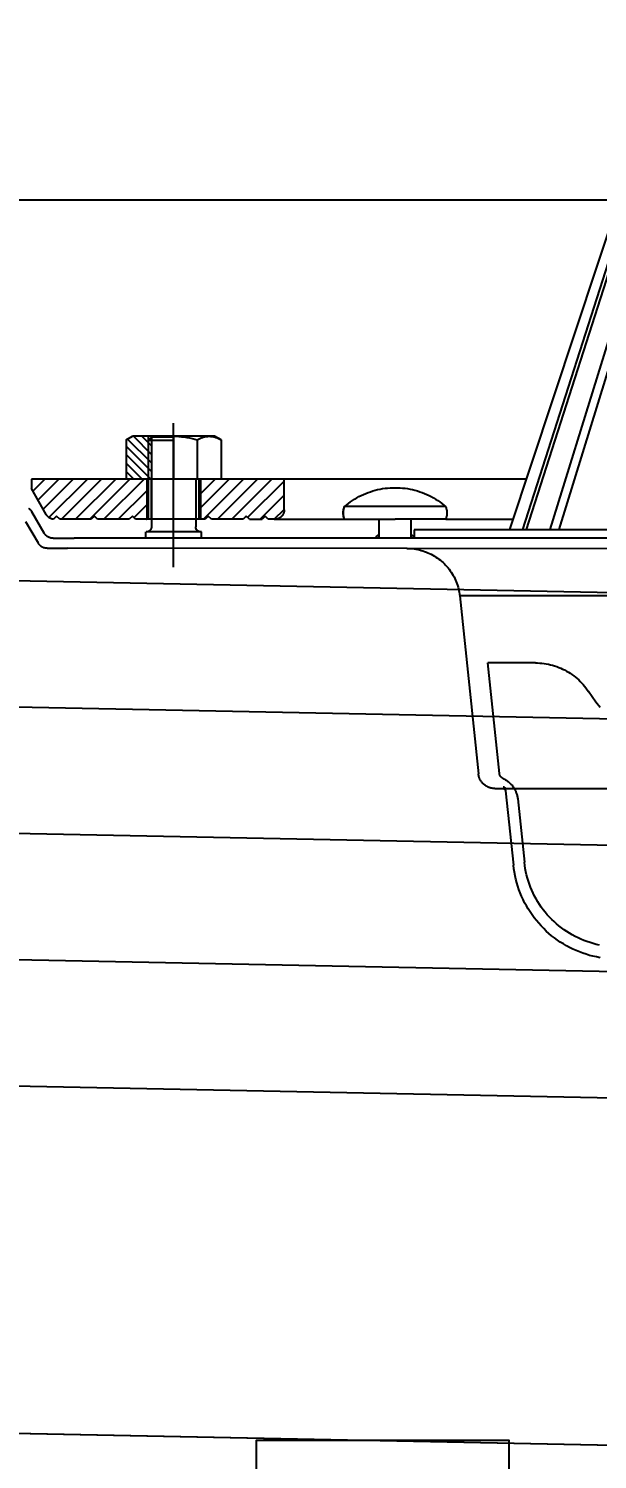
# Model space of a CAD drawing. Header units: centimetres. Extents: x 26569 to 160723, y -3143 to 14565.
# Drawn here: x 92656.48 to 92665.47, y -786.02 to -763.36 of the extents above; entities that cross this region are included whole.
import ezdxf

# ---------------------------------------------------------------- set-up
doc = ezdxf.new("R2010")
doc.units = ezdxf.units.CM
doc.header["$LTSCALE"] = 100
for name, color, linetype in [('A-ANNO-DIMS', 187, 'Continuous'), ('A-ELEV-01', 255, 'Continuous'), ('A-WALL-INSL', 249, 'Continuous'), ('A-WALL-SNWPNL', 200, 'Continuous'), ('K_TRAPEZ ÇATI', 114, 'Continuous'), ('M-PIPE', 235, 'Continuous'), ('S-STEL', 3, 'Continuous')]:
    doc.layers.add(name, color=color, linetype=linetype)
doc.styles.add('Fields_100', font='act_simplex.shx', dxfattribs={"width": 0.8, "height": 20})
doc.linetypes.add('BATTING', pattern='A,0.00254,-2.54,[134,ltypeshp.shx,S=2.54,R=0,X=-2.54,Y=0],-5.08,[134,ltypeshp.shx,S=2.54,R=180,X=2.54,Y=0],-2.54', length=10.16254)
doc.dimstyles.new('FIELDS_100', dxfattribs={"dimscale": 0, "dimtxt": 20, "dimasz": 5, "dimexe": 5, "dimexo": 5, "dimgap": 5, "dimtad": 0, "dimdec": 0, "dimzin": 0, "dimdsep": 46, "dimtxsty": 'Fields_100', "dimblk": 'DOT', "dimcen": 0.09, "dimclrt": 50, "dimadec": 0, "dimazin": 0, "dimtfac": 1, "dimtdec": 0, "dimtix": 1, "dimtofl": 0, "dimtmove": 1, "dimatfit": 3, "dimfxl": 5, "dimfxlon": 1, "dimtolj": 1, "dimtzin": 0, "dimarcsym": 0})

# ---------------------------------------------------------------- blocks, each defined once
blk = doc.blocks.new('SYPHONKES')
at = {"linetype": 'ByBlock', "lineweight": -2}
for points in [[(12.207, 13.416), (10.597, 18.631)], [(12.348, 13.413), (10.737, 18.631)], [(12.725, 13.413), (11.05, 18.631)], [(12.784, 13.413), (11.109, 18.631)], [(12.99, 13.415), (11.259, 18.634)], [(18.307, 12.818), (18.307, 15.097)], [(17.556, 14.833), (17.657, 14.891)], [(17.932, 14.833), (17.922, 14.839), (17.912, 14.845), (17.902, 14.85), (17.892, 14.856), (17.882, 14.861), (17.872, 14.865), (17.861, 14.869), (17.85, 14.873), (17.839, 14.877), (17.828, 14.88), (17.817, 14.882), (17.806, 14.885), (17.795, 14.887), (17.784, 14.888), (17.772, 14.889), (17.761, 14.89), (17.75, 14.891), (17.738, 14.891), (17.727, 14.89), (17.715, 14.889), (17.704, 14.888), (17.693, 14.887), (17.682, 14.885), (17.67, 14.882), (17.659, 14.88), (17.648, 14.877), (17.638, 14.873), (17.627, 14.869), (17.616, 14.865), (17.606, 14.861), (17.595, 14.856), (17.585, 14.85), (17.575, 14.845), (17.566, 14.839), (17.556, 14.833)], [(17.556, 14.833), (17.556, 14.211)], [(17.657, 14.891), (18.957, 14.891)], [(18.307, 14.891), (18.264, 14.89), (18.222, 14.888), (18.18, 14.884), (18.138, 14.879), (18.096, 14.873), (18.054, 14.865), (18.013, 14.855), (17.972, 14.845), (17.932, 14.833)], [(17.932, 14.833), (17.932, 14.211)], [(18.307, 14.876), (18.657, 14.876)], [(18.307, 14.876), (18.307, 14.211)], [(18.307, 14.826), (18.707, 14.826)], [(18.657, 14.873), (18.674, 14.891)], [(18.657, 14.891), (18.657, 13.456)], [(18.657, 14.604), (18.943, 14.891)], [(18.657, 14.739), (18.809, 14.891)], [(18.657, 14.876), (18.707, 14.826)], [(18.657, 14.469), (19.034, 14.846)], [(18.657, 14.334), (19.057, 14.735)], [(18.707, 14.891), (18.707, 13.576)], [(19.057, 14.833), (18.957, 14.891)], [(19.057, 14.833), (19.057, 14.211)], [(18.668, 14.211), (19.057, 14.6)], [(18.802, 14.211), (19.057, 14.466)], [(18.937, 14.211), (19.057, 14.331)], [(12.723, 14.211), (16.557, 14.211)], [(14.803, 14.076), (14.763, 14.075), (14.724, 14.074), (14.684, 14.071), (14.645, 14.066), (14.605, 14.061), (14.566, 14.054), (14.527, 14.045), (14.489, 14.036), (14.45, 14.025), (14.413, 14.013), (14.375, 14), (14.338, 13.985), (14.302, 13.969), (14.266, 13.952), (14.231, 13.934), (14.196, 13.915), (14.162, 13.894), (14.129, 13.873), (14.096, 13.85), (14.064, 13.826), (14.033, 13.801), (14.003, 13.776)], [(15.603, 13.776), (15.573, 13.801), (15.542, 13.826), (15.51, 13.85), (15.477, 13.873), (15.444, 13.894), (15.41, 13.915), (15.375, 13.934), (15.34, 13.952), (15.304, 13.969), (15.268, 13.985), (15.231, 14), (15.193, 14.013), (15.156, 14.025), (15.117, 14.036), (15.079, 14.045), (15.04, 14.054), (15.001, 14.061), (14.961, 14.066), (14.922, 14.071), (14.882, 14.074), (14.843, 14.075), (14.803, 14.076)], [(16.557, 13.726), (16.557, 14.211)], [(16.557, 14.211), (20.557, 14.211)], [(17.135, 13.603), (16.557, 14.182)], [(17.387, 13.576), (16.752, 14.211)], [(17.612, 13.576), (16.977, 14.211)], [(17.836, 13.576), (17.201, 14.211)], [(17.882, 13.755), (17.426, 14.211)], [(17.882, 13.979), (17.65, 14.211)], [(17.882, 14.204), (17.875, 14.211)], [(17.882, 14.211), (17.882, 13.576)], [(17.907, 14.211), (17.907, 13.576)], [(17.957, 14.211), (17.957, 13.456)], [(18.657, 13.576), (18.657, 14.211)], [(18.732, 14.211), (18.732, 13.576)], [(19.408, 13.576), (18.773, 14.211)], [(19.632, 13.576), (18.997, 14.211)], [(19.857, 13.576), (19.222, 14.211)], [(20.081, 13.576), (19.446, 14.211)], [(20.278, 13.604), (19.671, 14.211)], [(20.37, 13.736), (19.895, 14.211)], [(20.452, 13.879), (20.12, 14.211)], [(20.32, 13.651), (20.557, 14.061)], [(20.534, 14.021), (20.344, 14.211)], [(20.557, 14.211), (20.557, 14.061)], [(16.938, 13.576), (16.557, 13.957)], [(19.183, 13.576), (18.732, 14.027)], [(14.003, 13.776), (14, 13.767), (13.997, 13.759), (13.994, 13.75), (13.992, 13.742), (13.989, 13.733), (13.988, 13.724), (13.986, 13.716), (13.985, 13.707), (13.984, 13.698), (13.983, 13.689), (13.983, 13.68), (13.983, 13.671), (13.983, 13.662), (13.984, 13.653), (13.985, 13.644), (13.986, 13.636), (13.988, 13.627), (13.989, 13.618), (13.992, 13.609), (13.994, 13.601), (13.997, 13.592), (14, 13.584), (14.003, 13.576)], [(14.003, 13.776), (15.603, 13.776)], [(15.6, 13.576), (15.604, 13.584), (15.607, 13.592), (15.609, 13.601), (15.612, 13.609), (15.614, 13.618), (15.616, 13.627), (15.617, 13.636), (15.618, 13.644), (15.619, 13.653), (15.62, 13.662), (15.62, 13.671), (15.62, 13.68), (15.62, 13.689), (15.619, 13.698), (15.618, 13.707), (15.617, 13.716), (15.616, 13.724), (15.614, 13.733), (15.612, 13.742), (15.609, 13.75), (15.607, 13.759), (15.604, 13.767), (15.6, 13.776)], [(15.603, 13.576), (15.606, 13.584), (15.609, 13.592), (15.612, 13.601), (15.614, 13.609), (15.617, 13.618), (15.618, 13.627), (15.62, 13.636), (15.621, 13.644), (15.622, 13.653), (15.623, 13.662), (15.623, 13.671), (15.623, 13.68), (15.623, 13.689), (15.622, 13.698), (15.621, 13.707), (15.62, 13.716), (15.618, 13.724), (15.617, 13.733), (15.614, 13.742), (15.612, 13.75), (15.609, 13.759), (15.606, 13.767), (15.603, 13.776)], [(16.714, 13.576), (16.557, 13.733)], [(16.557, 13.726), (16.557, 13.72), (16.557, 13.715), (16.558, 13.71), (16.558, 13.705), (16.559, 13.7), (16.56, 13.695), (16.561, 13.69), (16.562, 13.685), (16.564, 13.68), (16.565, 13.675), (16.567, 13.671), (16.569, 13.666), (16.571, 13.661), (16.574, 13.657), (16.576, 13.652), (16.579, 13.648), (16.581, 13.643), (16.584, 13.639), (16.587, 13.635), (16.59, 13.631), (16.594, 13.627), (16.597, 13.623), (16.601, 13.62), (16.604, 13.616), (16.608, 13.613), (16.612, 13.609), (16.616, 13.606), (16.62, 13.603), (16.625, 13.6), (16.629, 13.597), (16.633, 13.595), (16.638, 13.592), (16.642, 13.59), (16.647, 13.588), (16.652, 13.586), (16.657, 13.584), (16.661, 13.583), (16.666, 13.581), (16.671, 13.58), (16.676, 13.579), (16.681, 13.578), (16.686, 13.577), (16.691, 13.576), (16.697, 13.576), (16.702, 13.576), (16.707, 13.576)], [(16.808, 13.576), (16.858, 13.626)], [(16.808, 13.576), (16.858, 13.626)], [(16.858, 13.626), (16.908, 13.576)], [(17.108, 13.576), (17.158, 13.626)], [(17.158, 13.626), (17.208, 13.576)], [(17.708, 13.576), (17.758, 13.626)], [(17.758, 13.626), (17.808, 13.576)], [(18.933, 13.601), (18.732, 13.803)], [(18.908, 13.576), (18.958, 13.626)], [(18.958, 13.626), (19.008, 13.576)], [(19.508, 13.576), (19.558, 13.626)], [(19.558, 13.626), (19.608, 13.576)], [(20.108, 13.576), (20.158, 13.626)], [(20.158, 13.626), (20.207, 13.576)], [(20.207, 13.576), (20.212, 13.577), (20.217, 13.578), (20.222, 13.579), (20.227, 13.58), (20.232, 13.582), (20.237, 13.583), (20.242, 13.585), (20.247, 13.587), (20.252, 13.589), (20.256, 13.591), (20.261, 13.593), (20.266, 13.596), (20.27, 13.599), (20.274, 13.601), (20.279, 13.604), (20.283, 13.608), (20.287, 13.611), (20.291, 13.614), (20.295, 13.618), (20.298, 13.622), (20.302, 13.625), (20.305, 13.629), (20.308, 13.633), (20.312, 13.637), (20.315, 13.642), (20.317, 13.646), (20.32, 13.651)], [(20.353, 13.356), (20.549, 13.696)], [(20.601, 13.75), (20.596, 13.747), (20.592, 13.744), (20.588, 13.74), (20.584, 13.737), (20.58, 13.733), (20.576, 13.73), (20.572, 13.726), (20.568, 13.722), (20.565, 13.718), (20.561, 13.714), (20.558, 13.709), (20.555, 13.705), (20.552, 13.7), (20.549, 13.696)], [(0.002, 13.41), (14.502, 13.41)], [(14, 13.576), (12.934, 13.576)], [(13.134, 13.41), (13.194, 13.41)], [(14.003, 13.576), (14.803, 13.576)], [(14.502, 13.41), (14.502, 13.276)], [(14.553, 13.576), (14.553, 13.276)], [(15.603, 13.576), (14.803, 13.576)], [(15.053, 13.276), (15.053, 13.576)], [(16.714, 13.576), (15.6, 13.576)], [(16.707, 13.576), (16.808, 13.576)], [(17.108, 13.576), (16.908, 13.576)], [(17.208, 13.576), (17.708, 13.576)], [(17.808, 13.576), (17.907, 13.576)], [(17.867, 13.276), (17.867, 13.376)], [(17.867, 13.376), (17.877, 13.376)], [(17.877, 13.376), (17.88, 13.376), (17.882, 13.376), (17.885, 13.376), (17.888, 13.376), (17.89, 13.377), (17.893, 13.377), (17.896, 13.378), (17.898, 13.379), (17.901, 13.379), (17.904, 13.38), (17.906, 13.381), (17.909, 13.382), (17.911, 13.383), (17.914, 13.385), (17.916, 13.386), (17.918, 13.387), (17.921, 13.389), (17.923, 13.39), (17.925, 13.392), (17.927, 13.394), (17.929, 13.395), (17.931, 13.397), (17.933, 13.399), (17.935, 13.401), (17.937, 13.403), (17.939, 13.405), (17.941, 13.407), (17.942, 13.409), (17.944, 13.412), (17.945, 13.414), (17.947, 13.416), (17.948, 13.419), (17.949, 13.421), (17.95, 13.424), (17.951, 13.426), (17.952, 13.429), (17.953, 13.431), (17.954, 13.434), (17.955, 13.437), (17.955, 13.439), (17.956, 13.442), (17.956, 13.445), (17.956, 13.447), (17.957, 13.45), (17.957, 13.453), (17.957, 13.456)], [(17.877, 13.376), (18.737, 13.376)], [(17.907, 13.576), (18.707, 13.576)], [(18.657, 13.456), (18.657, 13.453), (18.657, 13.45), (18.657, 13.447), (18.658, 13.445), (18.658, 13.442), (18.658, 13.439), (18.659, 13.437), (18.66, 13.434), (18.661, 13.431), (18.661, 13.429), (18.662, 13.426), (18.663, 13.424), (18.665, 13.421), (18.666, 13.419), (18.667, 13.416), (18.668, 13.414), (18.67, 13.412), (18.671, 13.409), (18.673, 13.407), (18.675, 13.405), (18.676, 13.403), (18.678, 13.401), (18.68, 13.399), (18.682, 13.397), (18.684, 13.395), (18.686, 13.394), (18.688, 13.392), (18.691, 13.39), (18.693, 13.389), (18.695, 13.387), (18.698, 13.386), (18.7, 13.385), (18.702, 13.383), (18.705, 13.382), (18.707, 13.381), (18.71, 13.38), (18.713, 13.379), (18.715, 13.379), (18.718, 13.378), (18.721, 13.377), (18.723, 13.377), (18.726, 13.376), (18.729, 13.376), (18.731, 13.376), (18.734, 13.376), (18.737, 13.376)], [(18.707, 13.576), (18.908, 13.576)], [(18.734, 13.576), (18.732, 13.578)], [(18.737, 13.376), (18.743, 13.376)], [(18.747, 13.276), (18.747, 13.376)], [(19.008, 13.576), (19.508, 13.576)], [(19.608, 13.576), (20.108, 13.576)], [(20.445, 13.196), (20.642, 13.536)], [(-20.214, 13.276), (19.882, 13.276)], [(0.002, 13.276), (14.502, 13.276)], [(14.553, 13.327), (14.551, 13.327), (14.55, 13.327), (14.548, 13.326), (14.546, 13.326), (14.544, 13.326), (14.543, 13.326), (14.541, 13.325), (14.539, 13.325), (14.538, 13.324), (14.536, 13.324), (14.534, 13.323), (14.533, 13.322), (14.531, 13.322), (14.53, 13.321), (14.528, 13.32), (14.526, 13.319), (14.525, 13.318), (14.524, 13.317), (14.522, 13.316), (14.521, 13.315), (14.519, 13.314), (14.518, 13.313), (14.517, 13.312), (14.516, 13.31), (14.515, 13.309), (14.513, 13.308), (14.512, 13.306), (14.511, 13.305), (14.51, 13.304), (14.509, 13.302), (14.508, 13.301), (14.508, 13.299), (14.507, 13.298), (14.506, 13.296), (14.505, 13.294), (14.505, 13.293), (14.504, 13.291), (14.504, 13.289), (14.503, 13.288), (14.503, 13.286), (14.503, 13.284), (14.502, 13.283), (14.502, 13.281), (14.502, 13.279), (14.502, 13.277), (14.502, 13.276)], [(15.104, 13.276), (15.104, 13.277), (15.104, 13.279), (15.104, 13.281), (15.104, 13.283), (15.103, 13.284), (15.103, 13.286), (15.103, 13.288), (15.102, 13.289), (15.102, 13.291), (15.101, 13.293), (15.1, 13.294), (15.1, 13.296), (15.099, 13.298), (15.098, 13.299), (15.097, 13.301), (15.097, 13.302), (15.096, 13.304), (15.095, 13.305), (15.094, 13.306), (15.093, 13.308), (15.091, 13.309), (15.09, 13.31), (15.089, 13.312), (15.088, 13.313), (15.087, 13.314), (15.085, 13.315), (15.084, 13.316), (15.082, 13.317), (15.081, 13.318), (15.08, 13.319), (15.078, 13.32), (15.076, 13.321), (15.075, 13.322), (15.073, 13.322), (15.072, 13.323), (15.07, 13.324), (15.068, 13.324), (15.067, 13.325), (15.065, 13.325), (15.063, 13.326), (15.062, 13.326), (15.06, 13.326), (15.058, 13.326), (15.056, 13.327), (15.055, 13.327), (15.053, 13.327)], [(20.214, 13.276), (19.882, 13.276)], [(20.214, 13.276), (20.22, 13.276), (20.225, 13.276), (20.231, 13.276), (20.236, 13.277), (20.241, 13.278), (20.247, 13.279), (20.252, 13.28), (20.257, 13.281), (20.262, 13.283), (20.267, 13.285), (20.273, 13.286), (20.278, 13.289), (20.282, 13.291), (20.287, 13.293), (20.292, 13.296), (20.297, 13.298), (20.301, 13.301), (20.306, 13.304), (20.31, 13.307), (20.314, 13.311), (20.319, 13.314), (20.323, 13.318), (20.327, 13.321), (20.33, 13.325), (20.334, 13.329), (20.338, 13.333), (20.341, 13.338), (20.344, 13.342), (20.347, 13.346), (20.35, 13.351), (20.353, 13.356)], [(20.307, 13.116), (20.312, 13.116), (20.318, 13.116), (20.323, 13.116), (20.328, 13.117), (20.334, 13.118), (20.339, 13.119), (20.344, 13.12), (20.35, 13.121), (20.355, 13.123), (20.36, 13.125), (20.365, 13.126), (20.37, 13.129), (20.375, 13.131), (20.38, 13.133), (20.384, 13.136), (20.389, 13.138), (20.394, 13.141), (20.398, 13.144), (20.403, 13.147), (20.407, 13.151), (20.411, 13.154), (20.415, 13.158), (20.419, 13.161), (20.423, 13.165), (20.426, 13.169), (20.43, 13.173), (20.433, 13.178), (20.437, 13.182), (20.44, 13.186), (20.443, 13.191), (20.445, 13.196)], [(14.612, 13.115), (-19.986, 13.116)], [(14.616, 13.115), (14.588, 13.115), (14.559, 13.113), (14.53, 13.111), (14.502, 13.108), (14.474, 13.103), (14.445, 13.098), (14.418, 13.092), (14.39, 13.084), (14.362, 13.076), (14.335, 13.067), (14.308, 13.057), (14.282, 13.046), (14.256, 13.034), (14.23, 13.021), (14.205, 13.008), (14.18, 12.993), (14.156, 12.978), (14.132, 12.962), (14.109, 12.945), (14.086, 12.927), (14.064, 12.909), (14.043, 12.89), (14.022, 12.87), (14.003, 12.849), (13.983, 12.828), (13.965, 12.806), (13.947, 12.784), (13.93, 12.76), (13.914, 12.737), (13.899, 12.713), (13.884, 12.688), (13.87, 12.663), (13.858, 12.637), (13.846, 12.611), (13.835, 12.584), (13.825, 12.558), (13.815, 12.53), (13.807, 12.503), (13.8, 12.475), (13.793, 12.447), (13.788, 12.419), (13.784, 12.391), (13.78, 12.362)], [(14.612, 13.115), (19.986, 13.116)], [(20.307, 13.116), (19.986, 13.116)], [(-13.776, 12.362), (13.78, 12.362)], [(13.78, 12.362), (13.484, 9.545)], [(12.582, 11.301), (12.548, 11.301), (12.514, 11.299), (12.479, 11.296), (12.445, 11.292), (12.412, 11.287), (12.378, 11.28), (12.345, 11.273), (12.312, 11.264), (12.279, 11.254), (12.246, 11.243), (12.214, 11.231), (12.183, 11.218), (12.152, 11.204), (12.121, 11.189), (12.091, 11.173), (12.061, 11.155), (12.033, 11.137), (12.004, 11.118), (11.977, 11.098), (11.95, 11.076), (11.924, 11.054), (11.898, 11.031), (11.874, 11.008), (11.85, 10.983), (11.827, 10.958), (11.805, 10.931), (11.784, 10.904), (11.764, 10.877), (11.745, 10.848)], [(12.582, 11.301), (13.336, 11.301)], [(13.152, 9.552), (13.336, 11.301)], [(11.56, 10.596), (11.625, 10.678), (11.686, 10.762), (11.745, 10.848)], [(13.095, 9.471), (13.098, 9.473), (13.101, 9.474), (13.104, 9.476), (13.107, 9.478), (13.11, 9.48), (13.112, 9.482), (13.115, 9.484), (13.118, 9.486), (13.12, 9.488), (13.123, 9.491), (13.125, 9.493), (13.128, 9.496), (13.13, 9.498), (13.132, 9.501), (13.134, 9.504), (13.136, 9.507), (13.138, 9.509), (13.14, 9.512), (13.141, 9.515), (13.143, 9.519), (13.144, 9.522), (13.146, 9.525), (13.147, 9.528), (13.148, 9.531), (13.149, 9.535), (13.15, 9.538), (13.151, 9.541), (13.152, 9.545), (13.152, 9.548), (13.152, 9.552)], [(13.225, 9.312), (13.234, 9.312), (13.243, 9.312), (13.252, 9.313), (13.261, 9.314), (13.269, 9.315), (13.278, 9.317), (13.287, 9.319), (13.295, 9.321), (13.304, 9.324), (13.312, 9.327), (13.321, 9.33), (13.329, 9.333), (13.337, 9.337), (13.345, 9.341), (13.353, 9.345), (13.36, 9.349), (13.368, 9.354), (13.375, 9.359), (13.382, 9.364), (13.389, 9.37), (13.396, 9.376), (13.403, 9.381), (13.409, 9.388), (13.415, 9.394), (13.421, 9.401), (13.427, 9.407), (13.432, 9.414), (13.438, 9.421), (13.443, 9.429), (13.447, 9.436), (13.452, 9.444), (13.456, 9.452), (13.46, 9.46), (13.464, 9.468), (13.467, 9.476), (13.47, 9.484), (13.473, 9.493), (13.476, 9.501), (13.478, 9.51), (13.48, 9.518), (13.482, 9.527), (13.483, 9.536), (13.484, 9.545)], [(13.225, 9.312), (-13.221, 9.312)], [(13.095, 9.471), (13.082, 9.465), (13.07, 9.459), (13.058, 9.452), (13.046, 9.445), (13.034, 9.437), (13.023, 9.429), (13.012, 9.421), (13.002, 9.412), (12.991, 9.403), (12.981, 9.393), (12.971, 9.383), (12.962, 9.373), (12.953, 9.363), (12.944, 9.352), (12.936, 9.341), (12.928, 9.33), (12.921, 9.318), (12.914, 9.306), (12.907, 9.294), (12.901, 9.282), (12.895, 9.269), (12.89, 9.256), (12.885, 9.243), (12.88, 9.23), (12.876, 9.217), (12.873, 9.204), (12.869, 9.19), (12.867, 9.177), (12.865, 9.163), (12.863, 9.149)], [(13.095, 9.337), (13.094, 9.337), (13.093, 9.337), (13.091, 9.337), (13.09, 9.336), (13.088, 9.336), (13.087, 9.336), (13.086, 9.336), (13.084, 9.335), (13.083, 9.335), (13.082, 9.334), (13.081, 9.334), (13.079, 9.333), (13.078, 9.333), (13.077, 9.332), (13.076, 9.332), (13.074, 9.331), (13.073, 9.33), (13.072, 9.329), (13.071, 9.329), (13.07, 9.328), (13.069, 9.327), (13.068, 9.326), (13.067, 9.325), (13.066, 9.324), (13.065, 9.323), (13.064, 9.322), (13.063, 9.321), (13.063, 9.32), (13.062, 9.319), (13.061, 9.318), (13.06, 9.316), (13.06, 9.315), (13.059, 9.314), (13.059, 9.313), (13.058, 9.311), (13.058, 9.31), (13.057, 9.309), (13.057, 9.308), (13.056, 9.306), (13.056, 9.305), (13.056, 9.304), (13.056, 9.302), (13.055, 9.301)], [(13.095, 9.312), (13.094, 9.312), (13.093, 9.312), (13.091, 9.311), (13.09, 9.311), (13.088, 9.311), (13.087, 9.311), (13.086, 9.31), (13.084, 9.31), (13.083, 9.31), (13.082, 9.309), (13.081, 9.309), (13.079, 9.308), (13.078, 9.308), (13.077, 9.307), (13.076, 9.306), (13.074, 9.306), (13.073, 9.305), (13.072, 9.304), (13.071, 9.303), (13.07, 9.303), (13.069, 9.302), (13.068, 9.301), (13.067, 9.3), (13.066, 9.299), (13.065, 9.298), (13.064, 9.297), (13.063, 9.296), (13.063, 9.295), (13.062, 9.294), (13.061, 9.292), (13.06, 9.291), (13.06, 9.29), (13.059, 9.289), (13.059, 9.288), (13.058, 9.286), (13.058, 9.285), (13.057, 9.284), (13.057, 9.282), (13.056, 9.281), (13.056, 9.28), (13.056, 9.278), (13.056, 9.277), (13.055, 9.276)], [(12.863, 9.149), (12.757, 8.145)], [(13.055, 9.276), (12.931, 8.097)], [(11.57, 6.833), (11.62, 6.844), (11.67, 6.857), (11.719, 6.871), (11.767, 6.888), (11.815, 6.906), (11.862, 6.925), (11.909, 6.946), (11.955, 6.969), (12, 6.993), (12.044, 7.019), (12.087, 7.046), (12.129, 7.075), (12.171, 7.105), (12.211, 7.137), (12.25, 7.17), (12.288, 7.204), (12.325, 7.239), (12.361, 7.276), (12.395, 7.314), (12.428, 7.353), (12.46, 7.393), (12.49, 7.435), (12.519, 7.477), (12.546, 7.52), (12.572, 7.564), (12.596, 7.609), (12.619, 7.655), (12.64, 7.701), (12.66, 7.749), (12.678, 7.796), (12.694, 7.845), (12.709, 7.894), (12.722, 7.943), (12.734, 7.993), (12.743, 8.043), (12.751, 8.094), (12.757, 8.145)], [(11.561, 6.633), (11.616, 6.644), (11.672, 6.656), (11.726, 6.67), (11.781, 6.686), (11.834, 6.705), (11.887, 6.724), (11.94, 6.746), (11.991, 6.769), (12.042, 6.795), (12.092, 6.821), (12.141, 6.85), (12.189, 6.88), (12.236, 6.912), (12.281, 6.945), (12.326, 6.98), (12.369, 7.017), (12.412, 7.055), (12.452, 7.094), (12.492, 7.135), (12.53, 7.177), (12.566, 7.22), (12.601, 7.265), (12.635, 7.31), (12.667, 7.357), (12.697, 7.405), (12.726, 7.454), (12.753, 7.504), (12.778, 7.554), (12.802, 7.606), (12.823, 7.658), (12.843, 7.711), (12.862, 7.765), (12.878, 7.819), (12.892, 7.874), (12.905, 7.929), (12.916, 7.985), (12.924, 8.041), (12.931, 8.097)]]:
    blk.add_lwpolyline(points, dxfattribs=at)
blk = doc.blocks.new('A$Ccc9a2781')
at = {"xscale": 10, "yscale": 10, "zscale": 10}
blk.add_blockref('SYPHONKES', (747.5, 1045.77, -5331.08), dxfattribs=at)
blk = doc.blocks.new('_Dot')
at = {"color": 0, "linetype": 'ByBlock', "lineweight": -2}
blk.add_line((-0.5, 0), (-1, 0), dxfattribs=at)
at = {"color": 0, "linetype": 'ByBlock', "const_width": 0.5}
blk.add_lwpolyline([(-0.25, 0, 1), (0.25, 0, 1)], format="xyb", close=True, dxfattribs=at)
blk = doc.blocks.new('*D909')
at = {"layer": 'A-ANNO-DIMS', "color": 0, "lineweight": -2, "transparency": 16777216}
for p, q in [((92572.076, -742.995), (92572.076, -732.995)), ((92864.611, -742.995), (92864.611, -732.995)), ((92577.076, -737.995), (92692.772, -737.995)), ((92859.611, -737.995), (92743.915, -737.995))]:
    blk.add_line(p, q, dxfattribs=at)
at = {"layer": 'DEFPOINTS', "color": 0, "transparency": 16777216}
for p in [(92864.611, -737.995), (92572.076, -776.42), (92864.611, -782.271)]:
    blk.add_point(p, dxfattribs=at)
at = {"layer": 'A-ANNO-DIMS', "color": 0, "lineweight": -2, "transparency": 16777216, "xscale": 5, "yscale": 5, "zscale": 5, "rotation": 180}
blk.add_blockref('_Dot', (92572.076, -737.995), dxfattribs=at)
at = {"layer": 'A-ANNO-DIMS', "color": 0, "lineweight": -2, "transparency": 16777216, "xscale": 5, "yscale": 5, "zscale": 5}
blk.add_blockref('_Dot', (92864.611, -737.995), dxfattribs=at)
at = {"layer": 'A-ANNO-DIMS', "color": 50, "transparency": 16777216, "insert": (92718.343, -737.995), "char_height": 20, "attachment_point": 5, "style": 'Fields_100'}
blk.add_mtext('\\A1;293', dxfattribs=at)
blk = doc.blocks.new('*D910')
at = {"layer": 'A-ANNO-DIMS', "color": 0, "lineweight": -2, "transparency": 16777216}
for p, q in [((92572.076, -771.078), (92572.076, -761.078)), ((92677.076, -770.397), (92677.076, -761.078)), ((92577.076, -766.078), (92600.528, -766.078)), ((92672.076, -766.078), (92648.623, -766.078))]:
    blk.add_line(p, q, dxfattribs=at)
at = {"layer": 'DEFPOINTS', "color": 0, "transparency": 16777216}
for p in [(92677.076, -766.078), (92677.076, -775.397), (92572.076, -776.42)]:
    blk.add_point(p, dxfattribs=at)
at = {"layer": 'A-ANNO-DIMS', "color": 0, "lineweight": -2, "transparency": 16777216, "xscale": 5, "yscale": 5, "zscale": 5, "rotation": 180}
blk.add_blockref('_Dot', (92572.076, -766.078), dxfattribs=at)
at = {"layer": 'A-ANNO-DIMS', "color": 0, "lineweight": -2, "transparency": 16777216, "xscale": 5, "yscale": 5, "zscale": 5}
blk.add_blockref('_Dot', (92677.076, -766.078), dxfattribs=at)
at = {"layer": 'A-ANNO-DIMS', "color": 50, "transparency": 16777216, "insert": (92624.576, -766.078), "char_height": 20, "attachment_point": 5, "style": 'Fields_100'}
blk.add_mtext('\\A1;105', dxfattribs=at)
blk = doc.blocks.new('*D914')
at = {"layer": 'A-ANNO-DIMS', "color": 0, "lineweight": -2}
for p, q in [((92533.996, -778.602), (92523.996, -778.602)), ((92528.996, -783.602), (92528.996, -1203.232)), ((92528.996, -1674.006), (92528.996, -1254.375)), ((92533.996, -1679.006), (92523.996, -1679.006))]:
    blk.add_line(p, q, dxfattribs=at)
at = {"layer": 'DEFPOINTS', "color": 0}
for p in [(92672.985, -778.602), (92528.996, -1679.006), (92672.985, -1679.006)]:
    blk.add_point(p, dxfattribs=at)
at = {"layer": 'A-ANNO-DIMS', "color": 0, "lineweight": -2, "xscale": 5, "yscale": 5, "zscale": 5}
for p, rotation in [((92528.996, -778.602), 90), ((92528.996, -1679.006), 270)]:
    blk.add_blockref('_Dot', p, dxfattribs=dict(at, rotation=rotation))
at = {"layer": 'A-ANNO-DIMS', "color": 50, "insert": (92528.996, -1228.804), "char_height": 20, "attachment_point": 5, "rotation": 90, "style": 'Fields_100'}
blk.add_mtext('\\A1;900', dxfattribs=at)

msp = doc.modelspace()

# ---------------------------------------------------------------- linework, layer by layer
at = {"layer": 'A-ELEV-01'}
msp.add_lwpolyline([(92578.716, -784.054), (92677.076, -786.021)], dxfattribs=at)
at = {"layer": 'A-WALL-INSL'}
for points in [[(92572.076, -770.419), (92677.076, -772.519)], [(92572.076, -774.419), (92677.076, -776.519)]]:
    msp.add_lwpolyline(points, dxfattribs=at)
at = {"layer": 'A-WALL-INSL', "linetype": 'BATTING', "ltscale": 0.002}
for points in [[(92572.076, -772.419), (92677.116, -774.52)], [(92572.076, -776.42), (92677.115, -778.521)]]:
    msp.add_lwpolyline(points, dxfattribs=at)
at = {"layer": 'A-WALL-SNWPNL', "ltscale": 100}
msp.add_lwpolyline([(92572.076, -778.42), (92677.075, -780.52)], dxfattribs=at)
at = {"layer": 'K_TRAPEZ ÇATI', "ltscale": 100}
msp.add_lwpolyline([(92572.076, -783.921), (92677.075, -786.021)], dxfattribs=at)
at = {"layer": 'S-STEL'}
msp.add_lwpolyline([(92660.076, -795.721), (92664.076, -795.721), (92664.076, -785.721), (92660.076, -785.721)], close=True, dxfattribs=at)

# ---------------------------------------------------------------- block references
at = {"layer": 'M-PIPE', "lineweight": 35, "xscale": -0.1, "yscale": 0.1, "zscale": 0.1}
msp.add_blockref('A$Ccc9a2781', (92751.826, -889.286, 533.108), dxfattribs=at)

# ---------------------------------------------------------------- dimensions: what is measured, and where the dimension line sits
at = {"layer": 'A-ANNO-DIMS'}
for base, p2, picture, middle in [((92864.611, -737.995), (92864.611, -782.271), '*D909', (92718.343, -737.995)), ((92677.076, -766.078), (92677.076, -775.397), '*D910', (92624.576, -766.078))]:
    dim = msp.add_linear_dim(base=base, p1=(92572.076, -776.42), p2=p2, dimstyle='FIELDS_100', override={"dimscale": 1}, dxfattribs=at)
    dim.commit()
    dim.dimension.update_dxf_attribs({"geometry": picture, "text_midpoint": middle})
dim = msp.add_linear_dim(base=(92528.996, -1679.006), p1=(92672.985, -778.602), p2=(92672.985, -1679.006), angle=90, dimstyle='FIELDS_100', override={"dimscale": 1}, dxfattribs=at)
dim.commit()
dim.dimension.update_dxf_attribs({"geometry": '*D914', "text_midpoint": (92528.996, -1228.804)})

doc.saveas('drawing.dxf')
